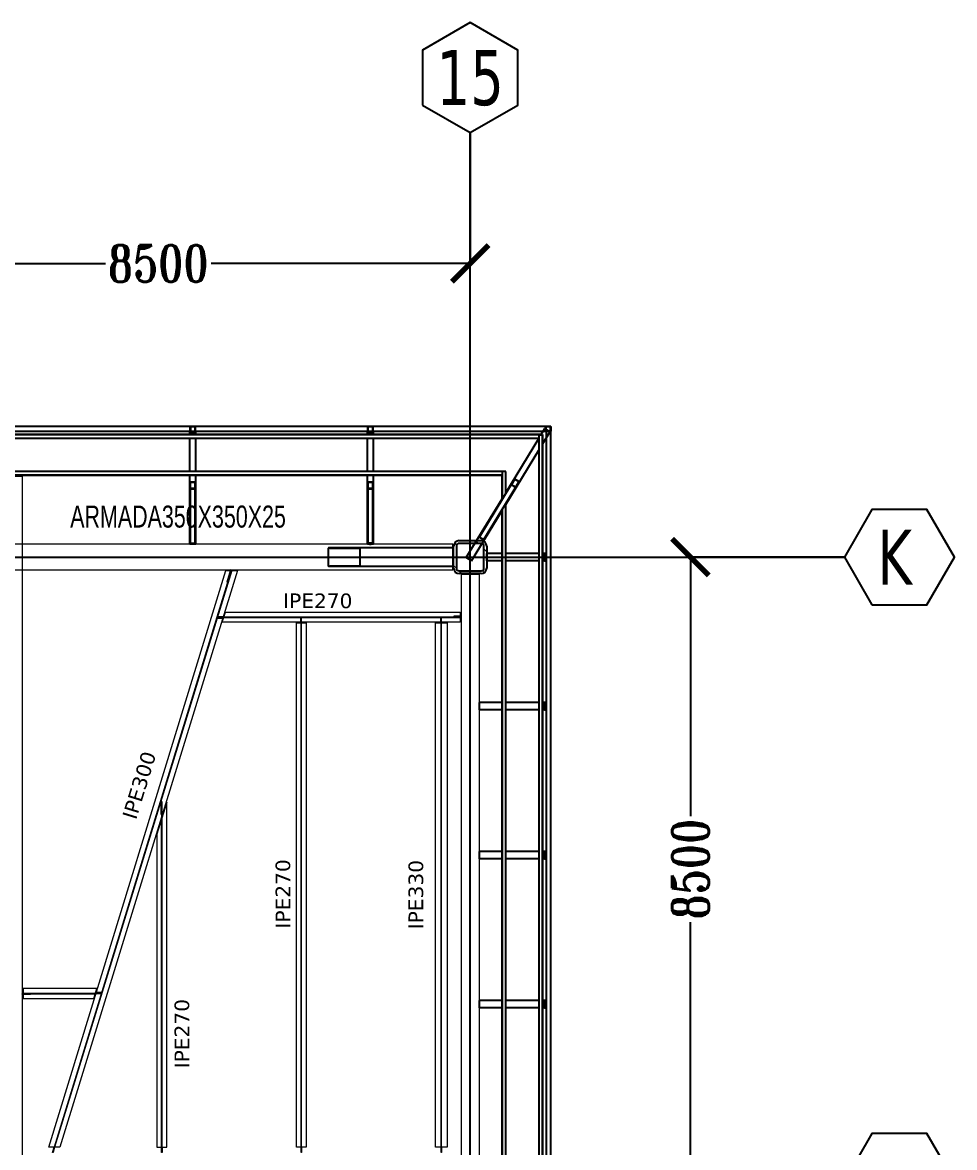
# Model space of a CAD drawing. Header units: millimetres. Extents: x -1702 to 79495, y -21906 to 33736.
# Drawn here: x 66798 to 79495, y 17460 to 32781 of the extents above; entities that cross this region are included whole.
import ezdxf
from ezdxf.enums import TextEntityAlignment as Align

# ---------------------------------------------------------------- set-up
doc = ezdxf.new("R2010")
doc.units = ezdxf.units.MM
doc.header["$LTSCALE"] = 0.9
for name, color, linetype, lineweight in [('0-1', 7, 'Continuous', 5), ('A_ALMA', 8, 'Continuous', 5), ('E_COLUMNAS-1', 254, 'Continuous', 25), ('E_COLUMNAS-2', 1, 'Continuous', 9), ('E_COLUMNAS-3', 1, 'Continuous', 35), ('E_COLUMNAS-4', 1, 'Continuous', 25), ('E_TEXTO', 3, 'Continuous', 9), ('E_VIGAS', 8, 'Continuous', 9), ('E_VIGAS-1', 5, 'Continuous', 25), ('E_VIGAS-2', 10, 'Continuous', 25), ('E_VIGAS-3', 5, 'Continuous', 25), ('HCB-VIGAS', 4, 'Continuous', 15), ('S-COLS-HDLN-1', 52, 'Continuous', 9), ('VIGAS_HCB', 4, 'Continuous', 15)]:
    doc.layers.add(name, color=color, linetype=linetype, lineweight=lineweight)
for name, color, linetype in [('COTAS', 8, 'Continuous'), ('HCB-EJES', 1, 'Continuous'), ('HCB-ROTULOS', 2, 'Continuous')]:
    doc.layers.add(name, color=color, linetype=linetype)
doc.styles.add('Arial Narrow', font='', dxfattribs={"width": 0.85, "height": 0.3})
doc.styles.add('ROMANT', font='romant.shx', dxfattribs={"width": 0.8})
doc.styles.add('VERDANA', font='verdana.ttf')
doc.styles.get('Arial Narrow').set_extended_font_data('Arial Narrow')
doc.dimstyles.new('1.125', dxfattribs={"dimscale": 0, "dimtxt": 500, "dimasz": 500, "dimexe": 4, "dimexo": 4, "dimgap": 15, "dimtad": 0, "dimdec": 0, "dimzin": 4, "dimdsep": 46, "dimtxsty": 'ROMANT', "dimblk": 'ARCHTICK', "dimcen": -10, "dimclrd": 256, "dimclrt": 3, "dimadec": 0, "dimazin": 0, "dimtfac": 1, "dimtdec": 0, "dimtix": 1, "dimtmove": 0, "dimatfit": 0, "dimldrblk": 'OBLIQUE', "dimfxl": 0.05, "dimtolj": 1, "dimtzin": 0, "dimarcsym": 0})
pattern_1 = [(45, (0, 0), (-0.3768879, 0.3768879), []), (45, (0, 0.571), (-0.3768879, 0.3768879), [])]

# ---------------------------------------------------------------- blocks, each defined once
blk = doc.blocks.new('EST_SFM_VIGA-METALICA-SECCION-C - EST_SFM_VIGA-METALICA-UPN160-1604346-_42_00m_N_E_-NIVEL-11 DOC')
at = {"layer": 'E_VIGAS-1'}
for p, q in [((30.11, 0.018), (-30.277, 0.018)), ((32.53, 0.018), (30.168, 0.018)), ((34.953, 0.018), (32.588, 0.018)), ((35.017, 0.018), (35.011, 0.018)), ((35.017, 0.018), (35.017, -0.047)), ((-30.272, -0.047), (30.104, -0.047)), ((30.105, -0.047), (30.172, -0.047)), ((30.173, -0.047), (32.524, -0.047)), ((32.525, -0.047), (32.592, -0.047)), ((32.593, -0.047), (34.947, -0.047)), ((34.949, -0.047), (35.015, -0.047))]:
    blk.add_line(p, q, dxfattribs=at)
blk = doc.blocks.new('EST_SFM_VIGA-METALICA-SECCION-C - EST_SFM_VIGA-METALICA-UPN100-1529792-_42_00m_N_E_-NIVEL-11 DOC')
at = {"layer": 'E_VIGAS-2'}
for p, q in [((-13.568, -0.018), (-13.568, 0.032)), ((-13.263, 0.032), (-13.567, 0.032)), ((13.831, 0.032), (-13.129, 0.032)), ((-13.568, -0.018), (-13.181, -0.018)), ((-13.047, -0.018), (13.749, -0.018))]:
    blk.add_line(p, q, dxfattribs=at)
blk = doc.blocks.new('EST_SFM_VIGA-METALICA-SECCION-C - EST_SFM_VIGA-METALICA-UPN100-1530878-_42_00m_N_E_-NIVEL-11 DOC')
at = {"layer": 'E_VIGAS-2'}
for p, q in [((-14.294, -0.032), (-14.294, 0.018)), ((14.54, 0.018), (-14.294, 0.018)), ((-14.294, -0.032), (14.54, -0.032))]:
    blk.add_line(p, q, dxfattribs=at)
blk = doc.blocks.new('EST_SFM_VIGA-METALICA-SECCION-C - EST_SFM_VIGA-METALICA-UPN160-1529890-_42_00m_N_E_-NIVEL-11 DOC')
at = {"layer": 'E_VIGAS-1'}
for p, q in [((14.442, 0.018), (-14.49, 0.018)), ((-14.49, -0.047), (-14.49, 0.016)), ((-14.49, -0.047), (-14.487, -0.047)), ((-14.485, -0.047), (14.437, -0.047))]:
    blk.add_line(p, q, dxfattribs=at)
blk = doc.blocks.new('EST_SFM_VIGA-METALICA-SECCION-C - EST_SFM_VIGA-METALICA-UPN100-1526554-_42_00m_N_E_-NIVEL-11 DOC')
at = {"layer": 'E_VIGAS-2'}
for p, q in [((34.942, 0.018), (-34.929, 0.018)), ((34.942, 0.018), (34.942, -0.032)), ((-34.929, -0.032), (34.942, -0.032))]:
    blk.add_line(p, q, dxfattribs=at)
blk = doc.blocks.new('EST_SFM_VIGA-METALICA-SECCION-C - EST_SFM_VIGA-METALICA-UPN100-1526616-_42_00m_N_E_-NIVEL-11 DOC')
at = {"layer": 'E_VIGAS-2'}
for p, q in [((34.044, 0.032), (-34.827, 0.032)), ((34.044, 0.032), (34.044, -0.018)), ((-34.827, -0.018), (34.044, -0.018))]:
    blk.add_line(p, q, dxfattribs=at)
blk = doc.blocks.new('EST_SCM_COLUMNA-METALICA-SECCION-CUADRADA - EST_SCM_COLUMNA-TUBULAR-CUADRADA_PTEØ_70x70 e_3mm-V2-_42_00m_N_E_-NIVEL-11 DOC')
at = {"layer": 'E_COLUMNAS-1'}
for p, q in [((-0.035, -0.029), (-0.035, 0.029)), ((-0.032, 0.029), (-0.032, -0.029)), ((-0.029, 0.035), (0.029, 0.035)), ((0.029, 0.032), (-0.029, 0.032)), ((0.032, -0.029), (0.032, 0.029)), ((0.035, 0.029), (0.035, -0.029)), ((-0.029, -0.032), (0.029, -0.032)), ((0.029, -0.035), (-0.029, -0.035))]:
    blk.add_line(p, q, dxfattribs=at)
for centre, radius, start, end in [((-0.029, 0.029), 0.006, 90, 180), ((-0.029, 0.029), 0.003, 90, 180), ((0.029, 0.029), 0.006, 0, 90), ((0.029, 0.029), 0.003, 0, 90), ((-0.029, -0.029), 0.006, 180, 270), ((-0.029, -0.029), 0.003, 180, 270), ((0.029, -0.029), 0.006, 270, 0), ((0.029, -0.029), 0.003, 270, 360)]:
    blk.add_arc(centre, radius, start, end, dxfattribs=at)
blk = doc.blocks.new('EST_SCM_COLUMNA-METALICA-SECCION-CUADRADA - EST_SCM_COLUMNA-TUBULAR-CUADRADA_PTEØ_70x70 e_3mm-V8-_42_00m_N_E_-NIVEL-11 DOC')
at = {"layer": 'E_COLUMNAS-2'}
h = blk.add_hatch(dxfattribs=at)
h.set_pattern_fill('FP_4', color=256, style=0, pattern_type=2)
h.set_pattern_definition([(315, (-7.522, 167.908), (0.15909903, 0.15909903), [])])
h.paths.add_polyline_path([(-0.029, 0.035), (-0.033, 0.033), (-0.035, 0.029), (-0.031, 0.031)])
h.paths.add_polyline_path([(0.029, 0.035), (0.031, 0.031), (0.035, 0.029), (0.033, 0.033)])
h.paths.add_polyline_path([(-0.029, 0.035), (-0.029, 0.032), (0.029, 0.032), (0.029, 0.035), (-0.02, 0.035)])
h.paths.add_polyline_path([(-0.035, -0.029), (-0.033, -0.033), (-0.029, -0.035), (-0.031, -0.031)])
h.paths.add_polyline_path([(-0.032, 0.029), (-0.035, 0.029), (-0.035, -0.029), (-0.032, -0.029)])
h.paths.add_polyline_path([(0.035, -0.029), (0.031, -0.031), (0.029, -0.035), (0.033, -0.033)])
h.paths.add_polyline_path([(0.032, 0.029), (0.032, -0.029), (0.035, -0.029), (0.035, 0.029)])
h.paths.add_polyline_path([(-0.029, -0.032), (-0.029, -0.035), (0.029, -0.035), (0.029, -0.032), (-0.02, -0.032)])
at = {"layer": 'E_COLUMNAS-1'}
for p, q in [((-0.035, -0.029), (-0.035, 0.029)), ((-0.032, 0.029), (-0.032, -0.029)), ((-0.029, 0.035), (0.029, 0.035)), ((0.029, 0.032), (-0.029, 0.032)), ((0.032, -0.029), (0.032, 0.029)), ((0.035, 0.029), (0.035, -0.029)), ((-0.029, -0.032), (0.029, -0.032)), ((0.029, -0.035), (-0.029, -0.035))]:
    blk.add_line(p, q, dxfattribs=at)
for centre, radius, start, end in [((-0.029, 0.029), 0.006, 90, 180), ((-0.029, 0.029), 0.006, 90, 170), ((-0.029, 0.029), 0.003, 90, 180), ((-0.029, 0.029), 0.003, 90, 150), ((0.029, 0.029), 0.006, 0, 90), ((0.029, 0.029), 0.006, 10, 90), ((0.029, 0.029), 0.003, 0, 90), ((0.029, 0.029), 0.003, 30, 90), ((-0.029, -0.029), 0.006, 180, 270), ((-0.029, -0.029), 0.003, 180, 270), ((0.029, -0.029), 0.006, 270, 0), ((0.029, -0.029), 0.003, 270, 360)]:
    blk.add_arc(centre, radius, start, end, dxfattribs=at)
blk = doc.blocks.new('EST_SCM_COLUMNA-METALICA-SECCION-CUADRADA - EST_SCM_COLUMNA-TUBULAR-CUADRADA_PTEØ_70x70 e_3mm-V9-_42_00m_N_E_-NIVEL-11 DOC')
at = {"layer": 'E_COLUMNAS-1'}
for p, q in [((-0.035, -0.029), (-0.035, 0.029)), ((-0.032, 0.029), (-0.032, -0.029)), ((-0.029, 0.035), (0.029, 0.035)), ((0.029, 0.032), (-0.029, 0.032)), ((0.032, -0.029), (0.032, 0.029)), ((0.035, 0.029), (0.035, -0.029)), ((-0.029, -0.032), (0.029, -0.032)), ((0.029, -0.035), (-0.029, -0.035))]:
    blk.add_line(p, q, dxfattribs=at)
for centre, radius, start, end in [((-0.029, 0.029), 0.006, 90, 180), ((-0.029, 0.029), 0.006, 90, 170), ((-0.029, 0.029), 0.003, 90, 180), ((-0.029, 0.029), 0.003, 90, 150), ((0.029, 0.029), 0.006, 0, 90), ((0.029, 0.029), 0.006, 10, 90), ((0.029, 0.029), 0.003, 0, 90), ((0.029, 0.029), 0.003, 30, 90), ((-0.029, -0.029), 0.006, 180, 270), ((-0.029, -0.029), 0.003, 180, 270), ((0.029, -0.029), 0.006, 270, 0), ((0.029, -0.029), 0.003, 270, 360)]:
    blk.add_arc(centre, radius, start, end, dxfattribs=at)
blk = doc.blocks.new('DCTIB_CNI_EST_MOD-1A-FAC_0001_rvt-1-_42_00m_N_E_-NIVEL-11 DOC')
at = {"layer": 'E_VIGAS'}
h = blk.add_hatch(dxfattribs=at)
h.set_pattern_fill('FP_2', color=256, style=0, pattern_type=2)
h.set_pattern_definition(pattern_1)
h.paths.add_polyline_path([(-9.974, 167.094), (-9.91, 167.094), (-9.91, 167.096), (-9.974, 167.096)])
h.paths.add_polyline_path([(-9.977, 167.098), (-9.976, 167.098), (-9.977, 167.1)])
h.paths.add_polyline_path([(-9.909, 167.098), (-9.907, 167.098), (-9.909, 167.1)])
h.paths.add_polyline_path([(-9.974, 167.182), (-9.91, 167.182), (-9.91, 167.184), (-9.974, 167.184)])
h = blk.add_hatch(dxfattribs=at)
h.set_pattern_fill('FP_2', color=256, style=0, pattern_type=2)
h.set_pattern_definition(pattern_1)
h.paths.add_polyline_path([(-5.547, 167.111), (-5.545, 167.113), (-5.6, 167.146), (-5.601, 167.145)])
h.paths.add_polyline_path([(-5.498, 167.191), (-5.497, 167.193), (-5.552, 167.226), (-5.553, 167.224)])
at = {"layer": 'E_VIGAS-1'}
for p, q in [((-5.194, 167.83), (-5.143, 167.914)), ((-5.143, 167.914), (-5.134, 167.908)), ((-9.983, 167.859), (-9.955, 167.859)), ((-9.983, 167.858), (-9.983, 167.859)), ((-9.983, 167.858), (-9.901, 167.858)), ((-9.901, 167.858), (-9.983, 167.858)), ((-9.983, 167.83), (-9.983, 167.858)), ((-9.983, 167.33), (-9.983, 167.78)), ((-9.945, 167.876), (-9.945, 167.878)), ((-9.945, 167.864), (-9.945, 167.873)), ((-9.945, 167.859), (-9.945, 167.864)), ((-9.94, 167.878), (-9.94, 167.876)), ((-9.94, 167.873), (-9.94, 167.864)), ((-9.94, 167.864), (-9.94, 167.859)), ((-9.929, 167.859), (-9.901, 167.859)), ((-9.901, 167.859), (-9.901, 167.858)), ((-9.901, 167.83), (-9.901, 167.858)), ((-9.901, 167.33), (-9.901, 167.78)), ((-7.535, 167.859), (-7.563, 167.859)), ((-7.563, 167.859), (-7.535, 167.859)), ((-7.563, 167.858), (-7.563, 167.859)), ((-7.563, 167.858), (-7.481, 167.858)), ((-7.481, 167.858), (-7.563, 167.858)), ((-7.563, 167.83), (-7.563, 167.858)), ((-7.563, 167.33), (-7.563, 167.78)), ((-7.525, 167.876), (-7.525, 167.878)), ((-7.525, 167.864), (-7.525, 167.873)), ((-7.525, 167.859), (-7.525, 167.864)), ((-7.52, 167.878), (-7.52, 167.876)), ((-7.52, 167.873), (-7.52, 167.864)), ((-7.52, 167.864), (-7.52, 167.859)), ((-7.509, 167.859), (-7.481, 167.859)), ((-7.481, 167.859), (-7.509, 167.859)), ((-7.481, 167.859), (-7.481, 167.858)), ((-7.481, 167.83), (-7.481, 167.858)), ((-7.481, 167.33), (-7.481, 167.78)), ((-5.677, 167.038), (-5.227, 167.777)), ((-5.177, 167.701), (-5.073, 167.871)), ((-5.131, 167.906), (-5.081, 167.876)), ((-5.076, 167.873), (-5.073, 167.871)), ((-5.677, 166.88), (-5.227, 167.619)), ((-9.983, 166.337), (-9.983, 167.28)), ((-9.977, 167.18), (-9.977, 167.098)), ((-9.976, 167.18), (-9.976, 167.172)), ((-9.976, 167.098), (-9.976, 167.18)), ((-9.91, 167.184), (-9.974, 167.184)), ((-9.974, 167.182), (-9.91, 167.182)), ((-9.909, 167.172), (-9.909, 167.18)), ((-9.909, 167.18), (-9.909, 167.098)), ((-9.907, 167.098), (-9.907, 167.18)), ((-9.901, 166.337), (-9.901, 167.28)), ((-7.563, 166.337), (-7.563, 167.28)), ((-7.557, 167.18), (-7.557, 167.098)), ((-7.556, 167.18), (-7.556, 167.172)), ((-7.556, 167.098), (-7.556, 167.18)), ((-7.49, 167.184), (-7.554, 167.184)), ((-7.554, 167.182), (-7.49, 167.182)), ((-7.489, 167.172), (-7.489, 167.18)), ((-7.489, 167.18), (-7.489, 167.098)), ((-7.487, 167.098), (-7.487, 167.18)), ((-7.481, 166.337), (-7.481, 167.28)), ((-5.602, 167.15), (-6.034, 166.44)), ((-5.556, 167.224), (-5.602, 167.15)), ((-5.6, 167.149), (-5.602, 167.146)), ((-5.6, 167.149), (-5.555, 167.223)), ((-5.555, 167.223), (-5.56, 167.216)), ((-5.553, 167.224), (-5.498, 167.191)), ((-5.497, 167.193), (-5.552, 167.226)), ((-5.498, 167.188), (-5.543, 167.114)), ((-5.542, 167.113), (-5.497, 167.188)), ((-5.502, 167.181), (-5.498, 167.188)), ((-9.977, 167.098), (-9.977, 166.357)), ((-9.976, 167.098), (-9.976, 167.094)), ((-9.91, 167.096), (-9.974, 167.096)), ((-9.974, 167.094), (-9.91, 167.094)), ((-9.909, 167.094), (-9.909, 167.098)), ((-9.907, 166.357), (-9.907, 167.098)), ((-7.557, 167.098), (-7.557, 166.361)), ((-7.556, 167.098), (-7.556, 167.094)), ((-7.49, 167.096), (-7.554, 167.096)), ((-7.554, 167.094), (-7.49, 167.094)), ((-7.489, 167.094), (-7.489, 167.098)), ((-7.487, 166.361), (-7.487, 167.098)), ((-5.974, 166.404), (-5.542, 167.113)), ((-5.601, 167.145), (-5.547, 167.111)), ((-5.545, 167.113), (-5.6, 167.146)), ((-5.545, 167.111), (-5.543, 167.114)), ((-6.215, 166.155), (-5.727, 166.956)), ((-6.145, 166.112), (-5.727, 166.798)), ((-6.033, 166.435), (-5.979, 166.402)), ((-9.901, 166.337), (-9.983, 166.337)), ((-9.974, 166.353), (-9.91, 166.353)), ((-7.481, 166.337), (-7.563, 166.337)), ((-7.535, 166.337), (-7.563, 166.337)), ((-7.554, 166.357), (-7.49, 166.357)), ((-7.525, 166.337), (-7.519, 166.337)), ((-7.525, 166.337), (-7.525, 166.337)), ((-7.52, 166.337), (-7.52, 166.337)), ((-7.481, 166.337), (-7.509, 166.337)), ((-6.145, 166.112), (-6.215, 166.155)), ((-5.934, 166.112), (-5.934, 166.212)), ((-5.727, 166.212), (-5.934, 166.212)), ((-5.727, 166.112), (-5.934, 166.112)), ((-5.227, 166.212), (-5.677, 166.212)), ((-5.227, 166.112), (-5.677, 166.112)), ((-5.149, 166.212), (-5.177, 166.212)), ((-5.149, 166.112), (-5.177, 166.112)), ((-5.149, 166.212), (-5.149, 166.112)), ((-5.149, 166.112), (-5.149, 166.212)), ((-5.149, 166.212), (-5.148, 166.212)), ((-5.148, 166.112), (-5.149, 166.112)), ((-5.148, 166.212), (-5.148, 166.175)), ((-5.129, 166.212), (-5.148, 166.212)), ((-5.148, 166.165), (-5.143, 166.165)), ((-5.143, 166.165), (-5.148, 166.165)), ((-5.148, 166.165), (-5.143, 166.165)), ((-5.143, 166.16), (-5.148, 166.16)), ((-5.143, 166.16), (-5.148, 166.16)), ((-5.148, 166.16), (-5.143, 166.16)), ((-5.148, 166.15), (-5.148, 166.112)), ((-5.148, 166.112), (-5.129, 166.112)), ((-5.143, 166.165), (-5.129, 166.165)), ((-5.129, 166.16), (-5.143, 166.16)), ((-6.037, 164.082), (-6.037, 164.182)), ((-5.727, 164.182), (-6.037, 164.182)), ((-5.227, 164.182), (-5.677, 164.182)), ((-5.149, 164.182), (-5.177, 164.182)), ((-5.149, 164.182), (-5.149, 164.082)), ((-5.149, 164.082), (-5.149, 164.182)), ((-5.149, 164.182), (-5.148, 164.182)), ((-5.148, 164.182), (-5.148, 164.145)), ((-5.129, 164.182), (-5.148, 164.182)), ((-5.148, 164.135), (-5.143, 164.135)), ((-5.143, 164.135), (-5.148, 164.135)), ((-5.148, 164.135), (-5.143, 164.135)), ((-5.143, 164.13), (-5.148, 164.13)), ((-5.143, 164.13), (-5.148, 164.13)), ((-5.148, 164.13), (-5.143, 164.13)), ((-5.148, 164.12), (-5.148, 164.082)), ((-5.143, 164.135), (-5.129, 164.135)), ((-5.129, 164.13), (-5.143, 164.13)), ((-5.727, 164.082), (-6.037, 164.082)), ((-5.227, 164.082), (-5.677, 164.082)), ((-5.149, 164.082), (-5.177, 164.082)), ((-5.148, 164.082), (-5.149, 164.082)), ((-5.148, 164.082), (-5.129, 164.082)), ((-6.037, 162.052), (-6.037, 162.152)), ((-5.727, 162.152), (-6.037, 162.152)), ((-5.227, 162.152), (-5.677, 162.152)), ((-5.149, 162.152), (-5.177, 162.152)), ((-5.149, 162.152), (-5.149, 162.052)), ((-5.149, 162.052), (-5.149, 162.152)), ((-5.149, 162.152), (-5.148, 162.152)), ((-5.148, 162.152), (-5.148, 162.115)), ((-5.129, 162.152), (-5.148, 162.152)), ((-5.148, 162.105), (-5.143, 162.105)), ((-5.143, 162.105), (-5.148, 162.105)), ((-5.148, 162.105), (-5.143, 162.105)), ((-5.143, 162.1), (-5.148, 162.1)), ((-5.143, 162.1), (-5.148, 162.1)), ((-5.148, 162.1), (-5.143, 162.1)), ((-5.143, 162.105), (-5.129, 162.105)), ((-5.129, 162.1), (-5.143, 162.1)), ((-5.727, 162.052), (-6.037, 162.052)), ((-5.227, 162.052), (-5.677, 162.052)), ((-5.149, 162.052), (-5.177, 162.052)), ((-5.148, 162.052), (-5.149, 162.052)), ((-5.148, 162.09), (-5.148, 162.052)), ((-5.148, 162.052), (-5.129, 162.052)), ((-6.037, 160.023), (-6.037, 160.123)), ((-5.727, 160.123), (-6.037, 160.123)), ((-5.227, 160.123), (-5.677, 160.123)), ((-5.149, 160.123), (-5.177, 160.123)), ((-5.149, 160.123), (-5.149, 160.023)), ((-5.149, 160.023), (-5.149, 160.123)), ((-5.149, 160.123), (-5.148, 160.123)), ((-5.148, 160.123), (-5.148, 160.085)), ((-5.129, 160.123), (-5.148, 160.123)), ((-5.727, 160.023), (-6.037, 160.023)), ((-5.227, 160.023), (-5.677, 160.023)), ((-5.149, 160.023), (-5.177, 160.023)), ((-5.148, 160.023), (-5.149, 160.023)), ((-5.148, 160.075), (-5.143, 160.075)), ((-5.143, 160.075), (-5.148, 160.075)), ((-5.148, 160.075), (-5.143, 160.075)), ((-5.143, 160.07), (-5.148, 160.07)), ((-5.143, 160.07), (-5.148, 160.07)), ((-5.148, 160.07), (-5.143, 160.07)), ((-5.148, 160.06), (-5.148, 160.023)), ((-5.148, 160.023), (-5.129, 160.023)), ((-5.143, 160.075), (-5.129, 160.075)), ((-5.129, 160.07), (-5.143, 160.07))]:
    blk.add_line(p, q, dxfattribs=at)
at = {"layer": 'E_VIGAS-1', "flags": 128}
for points in [[(-9.974, 167.184), (-9.975, 167.184), (-9.975, 167.184), (-9.976, 167.183), (-9.976, 167.183), (-9.977, 167.182), (-9.977, 167.181), (-9.977, 167.18)], [(-9.976, 167.18), (-9.976, 167.181), (-9.975, 167.181), (-9.975, 167.182), (-9.975, 167.182), (-9.975, 167.182), (-9.974, 167.182), (-9.974, 167.182)], [(-9.907, 167.18), (-9.907, 167.181), (-9.907, 167.182), (-9.908, 167.183), (-9.908, 167.183), (-9.909, 167.184), (-9.909, 167.184), (-9.91, 167.184)], [(-9.91, 167.182), (-9.91, 167.182), (-9.909, 167.182), (-9.909, 167.182), (-9.909, 167.182), (-9.909, 167.181), (-9.909, 167.181), (-9.909, 167.18)], [(-7.554, 167.184), (-7.555, 167.184), (-7.555, 167.184), (-7.556, 167.183), (-7.556, 167.183), (-7.557, 167.182), (-7.557, 167.181), (-7.557, 167.18)], [(-7.556, 167.18), (-7.556, 167.181), (-7.555, 167.181), (-7.555, 167.182), (-7.555, 167.182), (-7.555, 167.182), (-7.554, 167.182), (-7.554, 167.182)], [(-7.487, 167.18), (-7.487, 167.181), (-7.487, 167.182), (-7.488, 167.183), (-7.488, 167.183), (-7.489, 167.184), (-7.489, 167.184), (-7.49, 167.184)], [(-7.49, 167.182), (-7.49, 167.182), (-7.489, 167.182), (-7.489, 167.182), (-7.489, 167.182), (-7.489, 167.181), (-7.489, 167.181), (-7.489, 167.18)], [(-5.602, 167.15), (-5.602, 167.149), (-5.602, 167.148), (-5.602, 167.147), (-5.602, 167.146), (-5.602, 167.146), (-5.602, 167.145), (-5.601, 167.145)], [(-5.6, 167.146), (-5.6, 167.147), (-5.601, 167.147), (-5.601, 167.147), (-5.601, 167.148), (-5.601, 167.148), (-5.601, 167.149), (-5.6, 167.149)], [(-5.552, 167.226), (-5.552, 167.226), (-5.553, 167.226), (-5.554, 167.226), (-5.555, 167.226), (-5.555, 167.225), (-5.556, 167.225), (-5.556, 167.224)], [(-5.555, 167.223), (-5.555, 167.224), (-5.555, 167.224), (-5.554, 167.224), (-5.554, 167.224), (-5.554, 167.224), (-5.553, 167.224), (-5.553, 167.224), (-5.553, 167.224)], [(-5.498, 167.191), (-5.498, 167.191), (-5.498, 167.19), (-5.498, 167.19), (-5.498, 167.19), (-5.498, 167.189), (-5.498, 167.189), (-5.498, 167.188)], [(-5.497, 167.188), (-5.496, 167.188), (-5.496, 167.189), (-5.496, 167.19), (-5.496, 167.191), (-5.496, 167.192), (-5.497, 167.192), (-5.497, 167.193)], [(-9.977, 167.098), (-9.977, 167.097), (-9.977, 167.096), (-9.976, 167.095), (-9.976, 167.095), (-9.975, 167.094), (-9.975, 167.094), (-9.974, 167.094)], [(-9.974, 167.096), (-9.974, 167.096), (-9.975, 167.096), (-9.975, 167.096), (-9.975, 167.096), (-9.975, 167.097), (-9.976, 167.097), (-9.976, 167.098)], [(-9.91, 167.094), (-9.909, 167.094), (-9.909, 167.094), (-9.908, 167.095), (-9.908, 167.095), (-9.907, 167.096), (-9.907, 167.097), (-9.907, 167.098)], [(-9.909, 167.098), (-9.909, 167.097), (-9.909, 167.097), (-9.909, 167.096), (-9.909, 167.096), (-9.909, 167.096), (-9.91, 167.096), (-9.91, 167.096)], [(-7.557, 167.098), (-7.557, 167.097), (-7.557, 167.096), (-7.556, 167.095), (-7.556, 167.095), (-7.555, 167.094), (-7.555, 167.094), (-7.554, 167.094)], [(-7.554, 167.096), (-7.554, 167.096), (-7.555, 167.096), (-7.555, 167.096), (-7.555, 167.096), (-7.555, 167.097), (-7.556, 167.097), (-7.556, 167.098)], [(-7.49, 167.094), (-7.489, 167.094), (-7.489, 167.094), (-7.488, 167.095), (-7.488, 167.095), (-7.487, 167.096), (-7.487, 167.097), (-7.487, 167.098)], [(-7.489, 167.098), (-7.489, 167.097), (-7.489, 167.097), (-7.489, 167.096), (-7.489, 167.096), (-7.489, 167.096), (-7.49, 167.096), (-7.49, 167.096)], [(-5.547, 167.111), (-5.546, 167.111), (-5.545, 167.111), (-5.544, 167.111), (-5.544, 167.112), (-5.543, 167.112), (-5.542, 167.113), (-5.542, 167.113)], [(-5.543, 167.114), (-5.543, 167.114), (-5.544, 167.113), (-5.544, 167.113), (-5.544, 167.113), (-5.545, 167.113), (-5.545, 167.113), (-5.545, 167.113)], [(-6.034, 166.44), (-6.034, 166.44), (-6.034, 166.439), (-6.034, 166.438), (-6.034, 166.437), (-6.034, 166.436), (-6.034, 166.436), (-6.033, 166.435)], [(-5.979, 166.402), (-5.978, 166.402), (-5.977, 166.402), (-5.977, 166.402), (-5.976, 166.402), (-5.975, 166.403), (-5.974, 166.403), (-5.974, 166.404)], [(-9.977, 166.357), (-9.977, 166.356), (-9.977, 166.355), (-9.976, 166.355), (-9.976, 166.354), (-9.975, 166.354), (-9.975, 166.353), (-9.974, 166.353)], [(-9.91, 166.353), (-9.909, 166.353), (-9.909, 166.354), (-9.908, 166.354), (-9.908, 166.355), (-9.907, 166.355), (-9.907, 166.356), (-9.907, 166.357)], [(-7.557, 166.361), (-7.557, 166.36), (-7.557, 166.359), (-7.556, 166.359), (-7.556, 166.358), (-7.555, 166.358), (-7.555, 166.357), (-7.554, 166.357)], [(-7.49, 166.357), (-7.489, 166.357), (-7.489, 166.358), (-7.488, 166.358), (-7.488, 166.359), (-7.487, 166.359), (-7.487, 166.36), (-7.487, 166.361)]]:
    blk.add_lwpolyline(points, dxfattribs=at)
at = {"layer": 'E_VIGAS-1'}
for centre, radius, start, end in [((-9.971, 167.879), 0.006, 190, 270), ((-9.971, 167.879), 0.006, 190, 270), ((-9.971, 167.879), 0.003, 210, 270), ((-9.971, 167.879), 0.003, 210, 270), ((-9.913, 167.879), 0.006, 270, 350), ((-9.913, 167.879), 0.006, 270, 350), ((-9.913, 167.879), 0.003, 270, 330), ((-9.913, 167.879), 0.003, 270, 330), ((-7.551, 167.879), 0.006, 190, 270), ((-7.551, 167.879), 0.006, 190, 270), ((-7.551, 167.879), 0.003, 210, 270), ((-7.551, 167.879), 0.003, 210, 270), ((-7.493, 167.879), 0.006, 270, 350), ((-7.493, 167.879), 0.006, 270, 350), ((-7.493, 167.879), 0.003, 270, 330), ((-7.493, 167.879), 0.003, 270, 330)]:
    blk.add_arc(centre, radius, start, end, dxfattribs=at)
for centre, start_param, end_param in [((-7.535, 166.337), 4.712389, 6.283185), ((-7.535, 166.337), 0.785398, 1.308997), ((-7.535, 166.337), 0, 0.523599), ((-7.509, 166.337), 3.141593, 4.712389), ((-7.509, 166.337), 2.617994, 3.141593), ((-7.509, 166.337), 1.832596, 2.356194)]:
    blk.add_ellipse(centre, major_axis=(0.0107, 0), ratio=0.003149, start_param=start_param, end_param=end_param, dxfattribs=at)
for points, knots in [([(-9.945, 167.864), (-9.945, 167.863), (-9.945, 167.862), (-9.947, 167.86), (-9.948, 167.86), (-9.95, 167.859), (-9.951, 167.859), (-9.952, 167.859), (-9.954, 167.859), (-9.955, 167.859)], [0, 0, 0, 0, 0.285714, 0.428571, 0.571429, 0.678571, 0.732143, 0.785714, 1, 1, 1, 1]), ([(-9.955, 167.859), (-9.954, 167.859), (-9.953, 167.859), (-9.95, 167.859), (-9.948, 167.86), (-9.946, 167.86), (-9.945, 167.862), (-9.945, 167.863), (-9.945, 167.864)], [0, 0, 0, 0, 0.142857, 0.285714, 0.428571, 0.571429, 0.785714, 1, 1, 1, 1]), ([(-9.94, 167.864), (-9.94, 167.863), (-9.939, 167.862), (-9.938, 167.86), (-9.936, 167.86), (-9.935, 167.859), (-9.934, 167.859), (-9.932, 167.859), (-9.93, 167.859), (-9.929, 167.859)], [0, 0, 0, 0, 0.285714, 0.428571, 0.571429, 0.678571, 0.732143, 0.785714, 1, 1, 1, 1]), ([(-9.929, 167.859), (-9.93, 167.859), (-9.931, 167.859), (-9.934, 167.859), (-9.936, 167.86), (-9.938, 167.86), (-9.939, 167.862), (-9.94, 167.863), (-9.94, 167.864)], [0, 0, 0, 0, 0.142857, 0.285714, 0.428571, 0.571429, 0.785714, 1, 1, 1, 1]), ([(-7.525, 167.864), (-7.525, 167.863), (-7.525, 167.862), (-7.527, 167.86), (-7.528, 167.86), (-7.53, 167.859), (-7.531, 167.859), (-7.532, 167.859), (-7.534, 167.859), (-7.535, 167.859)], [0.0334765, 0.0334765, 0.0334765, 0.0334765, 0.2857143, 0.4285714, 0.5714286, 0.6785714, 0.7321429, 0.7857143, 1, 1, 1, 1]), ([(-7.535, 167.859), (-7.534, 167.859), (-7.533, 167.859), (-7.53, 167.859), (-7.528, 167.859), (-7.526, 167.86), (-7.525, 167.862), (-7.525, 167.863), (-7.525, 167.864)], [0, 0, 0, 0, 0.142857, 0.285714, 0.428571, 0.571429, 0.785714, 1, 1, 1, 1]), ([(-7.52, 167.864), (-7.52, 167.863), (-7.519, 167.861), (-7.518, 167.86), (-7.516, 167.86), (-7.515, 167.859), (-7.514, 167.859), (-7.512, 167.859), (-7.51, 167.859), (-7.509, 167.859)], [0, 0, 0, 0, 0.285714, 0.428571, 0.571429, 0.678571, 0.732143, 0.785714, 1, 1, 1, 1]), ([(-7.509, 167.859), (-7.51, 167.859), (-7.511, 167.859), (-7.514, 167.859), (-7.516, 167.86), (-7.518, 167.86), (-7.519, 167.862), (-7.52, 167.863), (-7.52, 167.864)], [0, 0, 0, 0, 0.1428571, 0.2857143, 0.4285714, 0.5714286, 0.7857143, 0.9665886, 0.9665886, 0.9665886, 0.9665886]), ([(-5.148, 166.175), (-5.148, 166.174), (-5.148, 166.173), (-5.147, 166.17), (-5.147, 166.169), (-5.146, 166.167), (-5.145, 166.165), (-5.143, 166.165), (-5.143, 166.165)], [0, 0, 0, 0, 0.142857, 0.285714, 0.428571, 0.571429, 0.785714, 1, 1, 1, 1]), ([(-5.143, 166.16), (-5.143, 166.16), (-5.144, 166.159), (-5.145, 166.159), (-5.146, 166.158), (-5.147, 166.156), (-5.147, 166.155), (-5.147, 166.154), (-5.148, 166.152), (-5.148, 166.151), (-5.148, 166.15)], [0, 0, 0, 0, 0.142857, 0.285714, 0.428571, 0.571429, 0.678571, 0.732143, 0.785714, 1, 1, 1, 1]), ([(-5.148, 164.145), (-5.148, 164.144), (-5.148, 164.143), (-5.147, 164.14), (-5.147, 164.139), (-5.146, 164.137), (-5.145, 164.136), (-5.143, 164.135), (-5.143, 164.135)], [0, 0, 0, 0, 0.142857, 0.285714, 0.428571, 0.571429, 0.785714, 1, 1, 1, 1]), ([(-5.143, 164.13), (-5.143, 164.13), (-5.144, 164.13), (-5.145, 164.129), (-5.146, 164.128), (-5.147, 164.126), (-5.147, 164.125), (-5.147, 164.124), (-5.148, 164.122), (-5.148, 164.121), (-5.148, 164.12)], [0, 0, 0, 0, 0.142857, 0.285714, 0.428571, 0.571429, 0.678571, 0.732143, 0.785714, 1, 1, 1, 1]), ([(-5.148, 162.115), (-5.148, 162.114), (-5.148, 162.113), (-5.147, 162.111), (-5.147, 162.109), (-5.146, 162.107), (-5.145, 162.106), (-5.143, 162.105), (-5.143, 162.105)], [0, 0, 0, 0, 0.142857, 0.285714, 0.428571, 0.571429, 0.785714, 1, 1, 1, 1]), ([(-5.143, 162.1), (-5.143, 162.1), (-5.144, 162.1), (-5.145, 162.099), (-5.146, 162.098), (-5.147, 162.096), (-5.147, 162.095), (-5.147, 162.094), (-5.148, 162.093), (-5.148, 162.091), (-5.148, 162.09)], [0, 0, 0, 0, 0.142857, 0.285714, 0.428571, 0.571429, 0.678571, 0.732143, 0.785714, 1, 1, 1, 1]), ([(-5.148, 160.085), (-5.148, 160.084), (-5.148, 160.083), (-5.147, 160.081), (-5.147, 160.079), (-5.146, 160.077), (-5.145, 160.076), (-5.143, 160.075), (-5.143, 160.075)], [0, 0, 0, 0, 0.142857, 0.285714, 0.428571, 0.571429, 0.785714, 1, 1, 1, 1]), ([(-5.143, 160.07), (-5.143, 160.07), (-5.144, 160.07), (-5.145, 160.069), (-5.146, 160.068), (-5.147, 160.067), (-5.147, 160.065), (-5.147, 160.064), (-5.148, 160.063), (-5.148, 160.061), (-5.148, 160.06)], [0, 0, 0, 0, 0.142857, 0.285714, 0.428571, 0.571429, 0.678571, 0.732143, 0.785714, 1, 1, 1, 1])]:
    blk.add_open_spline(points, degree=3, knots=knots, dxfattribs=at)
at = {"layer": 'E_VIGAS-2'}
for p, q in [((-75.147, 167.83), (-5.177, 167.83)), ((-5.177, 167.83), (-75.147, 167.83)), ((-5.177, 167.83), (-5.177, 138.995)), ((-5.177, 138.995), (-5.177, 167.83)), ((-5.727, 167.28), (-74.597, 167.28)), ((-74.597, 167.28), (-5.727, 167.28)), ((-5.727, 166.944), (-5.727, 167.28)), ((-5.727, 167.28), (-5.727, 166.944)), ((-5.727, 140.014), (-5.727, 166.81)), ((-5.727, 166.81), (-5.727, 140.014))]:
    blk.add_line(p, q, dxfattribs=at)
at = {"layer": 'E_VIGAS-1'}
blk.add_blockref('EST_SFM_VIGA-METALICA-SECCION-C - EST_SFM_VIGA-METALICA-UPN160-1604346-_42_00m_N_E_-NIVEL-11 DOC', (-40.081, 167.925), dxfattribs=at)
for name, p, rotation in [('EST_SCM_COLUMNA-METALICA-SECCION-CUADRADA - EST_SCM_COLUMNA-TUBULAR-CUADRADA_PTEØ_70x70 e_3mm-V9-_42_00m_N_E_-NIVEL-11 DOC', (-9.942, 167.908), 180), ('EST_SCM_COLUMNA-METALICA-SECCION-CUADRADA - EST_SCM_COLUMNA-TUBULAR-CUADRADA_PTEØ_70x70 e_3mm-V8-_42_00m_N_E_-NIVEL-11 DOC', (-7.522, 167.908), 180), ('EST_SCM_COLUMNA-METALICA-SECCION-CUADRADA - EST_SCM_COLUMNA-TUBULAR-CUADRADA_PTEØ_70x70 e_3mm-V2-_42_00m_N_E_-NIVEL-11 DOC', (-5.099, 167.908), 180), ('EST_SFM_VIGA-METALICA-SECCION-C - EST_SFM_VIGA-METALICA-UPN160-1529890-_42_00m_N_E_-NIVEL-11 DOC', (-5.082, 153.388), 269.9999999999999)]:
    blk.add_blockref(name, p, dxfattribs=dict(at, rotation=rotation))
at = {"layer": 'E_VIGAS-2'}
for name, p in [('EST_SFM_VIGA-METALICA-SECCION-C - EST_SFM_VIGA-METALICA-UPN100-1526554-_42_00m_N_E_-NIVEL-11 DOC', (-40.169, 167.812)), ('EST_SFM_VIGA-METALICA-SECCION-C - EST_SFM_VIGA-METALICA-UPN100-1526616-_42_00m_N_E_-NIVEL-11 DOC', (-39.77, 167.298))]:
    blk.add_blockref(name, p, dxfattribs=at)
for name, p, rotation in [('EST_SFM_VIGA-METALICA-SECCION-C - EST_SFM_VIGA-METALICA-UPN100-1530878-_42_00m_N_E_-NIVEL-11 DOC', (-5.195, 153.535), 270), ('EST_SFM_VIGA-METALICA-SECCION-C - EST_SFM_VIGA-METALICA-UPN100-1529792-_42_00m_N_E_-NIVEL-11 DOC', (-5.709, 153.763), 270.0000000000001)]:
    blk.add_blockref(name, p, dxfattribs=dict(at, rotation=rotation))
blk = doc.blocks.new('EST_SCM_COLUMNA-METALICA-SECCION-CUADRADA - EST_SCM_COLUMNA-TUBULAR-CUADRADA_ARMADA_450X450X38-2810471-_42_00m_N_E_-NIVEL-11 DOC')
at = {"layer": 'S-COLS-HDLN-1'}
h = blk.add_hatch(dxfattribs=at)
h.set_pattern_fill('FP_16', color=256, style=0, pattern_type=2)
h.set_pattern_definition([(135, (6.162, -166.162), (-0.15909903, -0.15909903), [])])
h.paths.add_polyline_path([(0.149, -0.225), (0.178, -0.219), (0.203, -0.203), (0.219, -0.178), (0.225, -0.149), (0.225, 0.149), (0.219, 0.178), (0.203, 0.203), (0.178, 0.219), (0.149, 0.225), (-0.149, 0.225), (-0.178, 0.219), (-0.203, 0.203), (-0.219, 0.178), (-0.225, 0.149), (-0.225, -0.149), (-0.219, -0.178), (-0.203, -0.203), (-0.178, -0.219), (-0.149, -0.225), (0.106, -0.225)])
h.paths.add_polyline_path([(0.149, -0.187), (-0.149, -0.187), (-0.168, -0.182), (-0.182, -0.168), (-0.187, -0.149), (-0.187, 0.149), (-0.182, 0.168), (-0.168, 0.182), (-0.149, 0.187), (0.149, 0.187), (0.168, 0.182), (0.182, 0.168), (0.187, 0.149), (0.187, -0.149), (0.182, -0.168), (0.168, -0.182)])
at = {"layer": 'E_COLUMNAS-4'}
for p, q in [((-0.149, 0.225), (0.149, 0.225)), ((0.149, 0.187), (-0.149, 0.187)), ((-0.225, -0.149), (-0.225, 0.149)), ((-0.187, 0.149), (-0.187, -0.149)), ((0.187, -0.149), (0.187, 0.149)), ((0.225, 0.149), (0.225, -0.149)), ((-0.149, -0.187), (0.149, -0.187)), ((0.149, -0.225), (-0.149, -0.225))]:
    blk.add_line(p, q, dxfattribs=at)
for centre, radius, start, end in [((-0.149, 0.149), 0.076, 90, 180), ((-0.149, 0.149), 0.038, 90, 180), ((0.149, 0.149), 0.076, 0, 90), ((0.149, 0.149), 0.038, 360, 90), ((-0.149, -0.149), 0.076, 180, 270), ((-0.149, -0.149), 0.038, 180, 270), ((0.149, -0.149), 0.038, 270, 360), ((0.149, -0.149), 0.076, 270, 0)]:
    blk.add_arc(centre, radius, start, end, dxfattribs=at)
blk = doc.blocks.new('_ArchTick')
at = {"color": 0, "linetype": 'ByBlock', "const_width": 0.15}
blk.add_lwpolyline([(-0.5, -0.5), (0.5, 0.5)], dxfattribs=at)
blk = doc.blocks.new('*D609')
at = {"layer": 'COTAS', "color": 0, "lineweight": -2, "transparency": 16777216}
for p, q in [((77991, 25500), (75893, 25500)), ((77991, 17000), (75893, 17000))]:
    blk.add_line(p, q, dxfattribs=at)
at = {"layer": 'COTAS', "lineweight": -2, "transparency": 16777216}
for p, q in [((75897, 25500), (75897, 21970)), ((75897, 17000), (75897, 20530))]:
    blk.add_line(p, q, dxfattribs=at)
at = {"layer": 'Defpoints', "color": 0, "transparency": 16777216}
for p in [(75897, 25500), (77995, 25500), (77995, 17000)]:
    blk.add_point(p, dxfattribs=at)
at = {"layer": 'COTAS', "lineweight": -2, "transparency": 16777216, "xscale": 500, "yscale": 500, "zscale": 500}
for p, rotation in [((75897, 25500), 90), ((75897, 17000), 270)]:
    blk.add_blockref('_ArchTick', p, dxfattribs=dict(at, rotation=rotation))
at = {"layer": 'COTAS', "color": 3, "transparency": 16777216, "insert": (75897, 21250), "char_height": 500, "attachment_point": 5, "rotation": 90, "style": 'ROMANT'}
blk.add_mtext('\\A1;8500', dxfattribs=at)
blk = doc.blocks.new('_Oblique')
at = {"color": 0, "linetype": 'ByBlock', "lineweight": -2}
blk.add_line((-0.5, -0.5), (0.5, 0.5), dxfattribs=at)
blk = doc.blocks.new('*D623')
at = {"layer": 'COTAS', "color": 0, "lineweight": -2, "transparency": 16777216}
for p, q in [((64397, 31277), (64397, 29496)), ((72897, 31277), (72897, 29496))]:
    blk.add_line(p, q, dxfattribs=at)
at = {"layer": 'COTAS', "lineweight": -2, "transparency": 16777216}
for p, q in [((64397, 29500), (67927, 29500)), ((72897, 29500), (69366, 29500))]:
    blk.add_line(p, q, dxfattribs=at)
at = {"layer": 'Defpoints', "color": 0, "transparency": 16777216}
for p in [(64397, 31281), (72897, 31281), (72897, 29500)]:
    blk.add_point(p, dxfattribs=at)
at = {"layer": 'COTAS', "lineweight": -2, "transparency": 16777216, "xscale": 500, "yscale": 500, "zscale": 500, "rotation": 180}
blk.add_blockref('_ArchTick', (64397, 29500), dxfattribs=at)
at = {"layer": 'COTAS', "lineweight": -2, "transparency": 16777216, "xscale": 500, "yscale": 500, "zscale": 500}
blk.add_blockref('_ArchTick', (72897, 29500), dxfattribs=at)
at = {"layer": 'COTAS', "color": 3, "transparency": 16777216, "insert": (68647, 29500), "char_height": 500, "attachment_point": 5, "style": 'ROMANT'}
blk.add_mtext('\\A1;8500', dxfattribs=at)

msp = doc.modelspace()

# ---------------------------------------------------------------- hatches: boundary and pattern name
at = {"layer": 'E_VIGAS'}
h = msp.add_hatch(dxfattribs=at)
h.set_pattern_fill('FP_2', color=256, scale=1000, style=0, pattern_type=2)
h.set_pattern_definition([(45, (79058.8, -140662.4), (-376.8879, 376.8879), []), (45, (79058.8, -140091.4), (-376.8879, 376.8879), [])])
h.paths.add_polyline_path([(70971.3, 25375), (71389.1, 25375), (71389.1, 25377), (70971.3, 25377)])
h.paths.add_polyline_path([(71392.6, 25379), (71396, 25379), (71396, 25621), (71392.6, 25621), (71392.6, 25418.9)])
h.paths.add_polyline_path([(70964.4, 25379), (70967.9, 25379), (70967.9, 25621), (70964.4, 25621), (70964.4, 25418.9)])
h.paths.add_polyline_path([(71389.1, 25623), (71389.1, 25625), (70971.3, 25625), (70971.3, 25623), (71267, 25623)])

# ---------------------------------------------------------------- linework, layer by layer
msp.add_lwpolyline([(66907.9, 19548.3), (66797.9, 19548.3), (66797.9, 19554.3), (66907.9, 19554.3)], close=True)
at = {"layer": 'A_ALMA'}
for p, q in [((69641, 25315.5), (67228.4, 17464.8)), ((69648.5, 25315.5), (67235.9, 17464.8)), ((69539.6, 24679.4), (72762.7, 24679.4)), ((69541.6, 24686), (72762.7, 24686)), ((70593.6, 17465.2), (70593.6, 24604.8)), ((70600.2, 17465.2), (70600.2, 24604.8)), ((72500.8, 17465.3), (72500.8, 24604.8)), ((72508.3, 17465.3), (72508.3, 24604.8)), ((68693.6, 17465.2), (68693.6, 21934.4)), ((68700.2, 17465.2), (68700.2, 21955.8)), ((66807.9, 19560.9), (67789.3, 19560.9)), ((66807.9, 19554.3), (67787.3, 19554.3))]:
    msp.add_line(p, q, dxfattribs=at)
at = {"layer": 'E_VIGAS'}
for points in [[(10997.7, 26595.9), (10997.8, -1095.9), (66798, -1095.8), (66797.9, 26595.9)], [(72772.7, 235), (73022.7, 235), (73022.7, 25265), (72772.7, 25265)]]:
    msp.add_lwpolyline(points, close=True, dxfattribs=at)
at = {"layer": 'E_VIGAS-3'}
for p, q in [((70964.4, 25621), (70964.4, 25379)), ((70967.9, 25379), (70967.9, 25621)), ((71389.1, 25625), (70971.3, 25625)), ((70983.7, 25623), (70971.3, 25623)), ((70983.7, 25623), (71389.1, 25623)), ((72655.5, 25625), (71389.1, 25625)), ((71395, 25623), (71389.8, 25623)), ((71392.6, 25621), (71392.6, 25379)), ((71396, 25379), (71396, 25621)), ((70971.3, 25377), (70983.7, 25377)), ((70971.3, 25375), (71389.1, 25375)), ((71389.1, 25377), (70983.7, 25377)), ((71389.1, 25375), (72655.5, 25375)), ((71389.8, 25377), (71395, 25377))]:
    msp.add_line(p, q, dxfattribs=at)
at = {"layer": 'E_VIGAS-3', "flags": 128}
for points in [[(70971.3, 25625), (70970, 25624.9), (70968.7, 25624.7), (70967.5, 25624.3), (70966.5, 25623.8), (70965.6, 25623.2), (70965, 25622.5), (70964.6, 25621.8), (70964.4, 25621)], [(70967.9, 25621), (70968, 25621.4), (70968.2, 25621.8), (70968.5, 25622.1), (70968.9, 25622.4), (70969.4, 25622.7), (70970, 25622.8), (70970.7, 25623), (70971.3, 25623)], [(71389.1, 25623), (71389.8, 25623), (71390.4, 25622.8), (71391, 25622.7), (71391.5, 25622.4), (71392, 25622.1), (71392.3, 25621.8), (71392.5, 25621.4), (71392.6, 25621)], [(71396, 25621), (71395.9, 25621.8), (71395.5, 25622.5), (71394.8, 25623.2), (71394, 25623.8), (71392.9, 25624.3), (71391.7, 25624.7), (71390.5, 25624.9), (71389.8, 25625)], [(72662.4, 25621), (72662.3, 25621.8), (72661.9, 25622.5), (72661.2, 25623.2), (72660.4, 25623.8), (72659.3, 25624.3), (72658.1, 25624.7), (72656.9, 25624.9), (72655.5, 25625)], [(70964.4, 25379), (70964.6, 25378.2), (70965, 25377.5), (70965.6, 25376.8), (70966.5, 25376.2), (70967.5, 25375.7), (70968.7, 25375.3), (70970, 25375.1), (70971.3, 25375)], [(70971.3, 25377), (70970.7, 25377), (70970, 25377.2), (70969.4, 25377.3), (70968.9, 25377.6), (70968.5, 25377.9), (70968.2, 25378.2), (70968, 25378.6), (70967.9, 25379)], [(71392.6, 25379), (71392.5, 25378.6), (71392.3, 25378.2), (71392, 25377.9), (71391.5, 25377.6), (71391, 25377.3), (71390.4, 25377.2), (71389.8, 25377), (71389.1, 25377)], [(71389.8, 25375), (71390.5, 25375.1), (71391.7, 25375.3), (71392.9, 25375.7), (71394, 25376.2), (71394.8, 25376.8), (71395.5, 25377.5), (71395.9, 25378.2), (71396, 25379)], [(72655.5, 25375), (72656.9, 25375.1), (72658.1, 25375.3), (72659.3, 25375.7), (72660.4, 25376.2), (72661.2, 25376.8), (72661.9, 25377.5), (72662.3, 25378.2), (72662.4, 25379)]]:
    msp.add_lwpolyline(points, dxfattribs=at)
at = {"layer": 'HCB-EJES'}
for p, q in [((72896.7, -5780.2), (72896.7, 31280.5)), ((-201.6, 25500), (77995, 25500))]:
    msp.add_line(p, q, dxfattribs=at)
at = {"layer": 'HCB-ROTULOS'}
for points in [[(72247.2, 31655.5), (72896.7, 31280.5), (73546.2, 31655.5), (73546.2, 32405.5), (72896.7, 32780.5), (72247.2, 32405.5)], [(78370, 24850.5), (79120, 24850.5), (79495, 25500), (79120, 26149.5), (78370, 26149.5), (77995, 25500)], [(78370, 16350.5), (79120, 16350.5), (79495, 17000), (79120, 17649.5), (78370, 17649.5), (77995, 17000)]]:
    msp.add_lwpolyline(points, close=True, dxfattribs=at)
at = {"layer": 'HCB-VIGAS'}
for points in [[(69643.1, 25322.1), (69633.5, 25325), (69582, 25157.8), (69591.6, 25154.8)], [(69453, 24679.4), (69453, 24669.4), (69525.6, 24669.4), (69525.6, 24679.4)], [(69539.6, 24679.4), (69541.6, 24686), (69463, 24686), (69463, 24679.4)], [(70593.6, 24679.4), (70583.6, 24679.4), (70583.6, 24615.2), (70593.6, 24615.2)], [(70593.6, 24604.8), (70600.2, 24604.8), (70600.2, 24669.4), (70593.6, 24669.4)], [(72500.8, 24679.4), (72490.8, 24679.4), (72490.8, 24615.2), (72500.8, 24615.2)], [(72500.8, 24604.8), (72508.3, 24604.8), (72508.3, 24669.4), (72500.8, 24669.4)], [(72672.7, 24686), (72772.7, 24686), (72772.7, 24696), (72672.7, 24696)], [(68693.6, 22175.8), (68683.6, 22175.8), (68683.6, 22000.8), (68693.6, 22000.8)], [(68693.6, 21934.4), (68700.2, 21955.8), (68700.2, 22165.8), (68693.6, 22165.8)], [(67787.3, 19554.3), (67787.3, 19560.9), (67862.6, 19560.9), (67862.6, 19554.3)], [(67872.6, 19560.9), (67872.6, 19570.9), (67806.8, 19570.9), (67806.8, 19560.9)], [(67228.4, 17464.8), (67235.5, 17462.6), (67213.6, 17391.1), (67206.5, 17393.3)], [(68693.6, 17465.2), (68700.2, 17465.2), (68700.2, 17393.8), (68693.6, 17393.8)], [(70593.6, 17465.2), (70600.2, 17465.2), (70600.2, 17393.8), (70593.6, 17393.8)], [(72500.8, 17465.3), (72508.3, 17465.3), (72508.3, 17393.8), (72500.8, 17393.8)]]:
    msp.add_lwpolyline(points, close=True, dxfattribs=at)
at = {"layer": 'VIGAS_HCB'}
for points in [[(66597.9, 25325), (72662.7, 25325), (72662.7, 25675), (66597.9, 25675)], [(72762.7, 24615.2), (69519.8, 24615.2), (69561.4, 24750.2), (72762.7, 24750.2)], [(70529.4, 24605.2), (70664.4, 24605.2), (70664.4, 17465.2), (70529.4, 17465.2)], [(72584.6, 17465.2), (72424.6, 17465.2), (72424.6, 24604.8), (72584.6, 24604.8)], [(68629.4, 17465.2), (68764.4, 17465.2), (68764.4, 22164.1), (68629.4, 21726.1)], [(66807.9, 19490.1), (67767.6, 19490.1), (67809.1, 19625.1), (66807.9, 19625.1)], [(67309.9, 17475.2), (67309.9, 17475.2)]]:
    msp.add_lwpolyline(points, close=True, dxfattribs=at)
msp.add_lwpolyline([(69568.2, 25315.5), (69725.1, 25315.5), (67305.6, 17464.8), (67155.6, 17464.8), (69568.2, 25315.5)], dxfattribs=at)

# ---------------------------------------------------------------- block references
at = {"layer": '0-1', "xscale": 1000, "yscale": 1000, "zscale": 1000}
msp.add_blockref('DCTIB_CNI_EST_MOD-1A-FAC_0001_rvt-1-_42_00m_N_E_-NIVEL-11 DOC', (79058.8, -140662.4), dxfattribs=at)
at = {"layer": 'E_COLUMNAS-3', "xscale": 1000, "yscale": 1000, "zscale": 1000}
msp.add_blockref('EST_SCM_COLUMNA-METALICA-SECCION-CUADRADA - EST_SCM_COLUMNA-TUBULAR-CUADRADA_ARMADA_450X450X38-2810471-_42_00m_N_E_-NIVEL-11 DOC', (72896.7, 25500), dxfattribs=at)

# ---------------------------------------------------------------- texts
at = {"layer": 'E_TEXTO', "insert": (67447.8, 26202.2), "char_height": 300, "width": 3669.524, "attachment_point": 1, "style": 'Arial Narrow'}
msp.add_mtext('ARMADA350X350X25', dxfattribs=at)
at = {"layer": 'E_TEXTO', "char_height": 200, "width": 1206.139, "attachment_point": 1, "style": 'VERDANA'}
for s, insert, rotation in [('IPE270', (70349.1, 25004.8), 0.0001), ('IPE300', (68153.6, 21972.3), 72.91725), ('IPE270', (70245.2, 20442.1), 90), ('IPE330', (72056.4, 20432.2), 90), ('IPE270', (68868.8, 18539), 90)]:
    msp.add_mtext(s, dxfattribs=dict(at, insert=insert, rotation=rotation))
at = {"layer": 'HCB-ROTULOS', "color": 4, "style": 'VERDANA', "width": 0.7}
for s, p in [('15', (72896.7, 32030.5)), ('K', (78680.5, 25500))]:
    msp.add_text(s, height=750, dxfattribs=at).set_placement(p, align=Align.MIDDLE_CENTER)

# ---------------------------------------------------------------- dimensions: what is measured, and where the dimension line sits
at = {"layer": 'COTAS'}
for base, p1, p2, angle, picture, middle in [((72896.7, 29500.4), (64396.7, 31280.5), (72896.7, 31280.5), 180, '*D623', (68646.7, 29500.4)), ((75896.7, 25500), (77995, 17000), (77995, 25500), 270, '*D609', (75896.7, 21250))]:
    dim = msp.add_linear_dim(base=base, p1=p1, p2=p2, angle=angle, dimstyle='1.125', override={"dimscale": 1}, dxfattribs=at)
    dim.commit()
    dim.dimension.update_dxf_attribs({"geometry": picture, "text_midpoint": middle})

doc.saveas('drawing.dxf')
